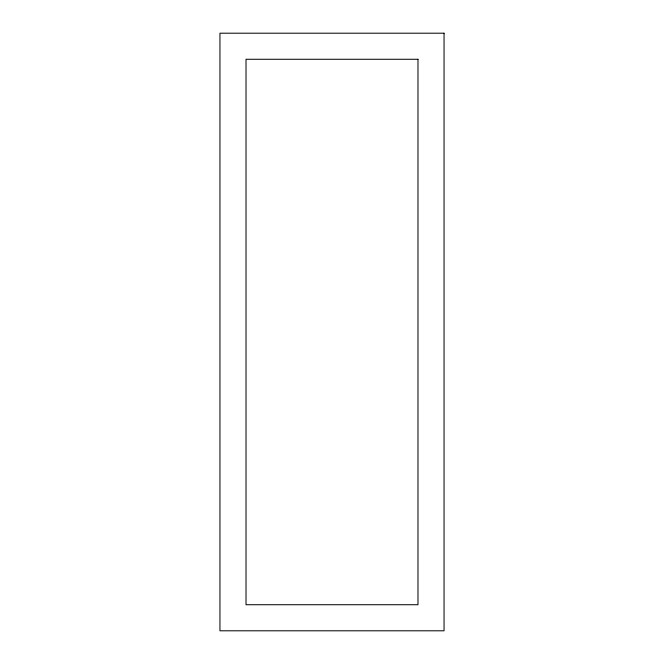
<?xml version="1.0" encoding="UTF-8"?>
<svg xmlns="http://www.w3.org/2000/svg" width="664" height="664" viewBox="0 0 664 664"><rect width="100%" height="100%" fill="white"/><g stroke="black" fill="none" stroke-linecap="round" stroke-linejoin="round"><path stroke-width="1" d="M444.05 33.2L219.95 33.2L219.95 630.8L444.05 630.8L444.05 33.2M417.98 59.27L246.02 59.27L246.02 604.73L417.98 604.73L417.98 59.27"/></g></svg>
